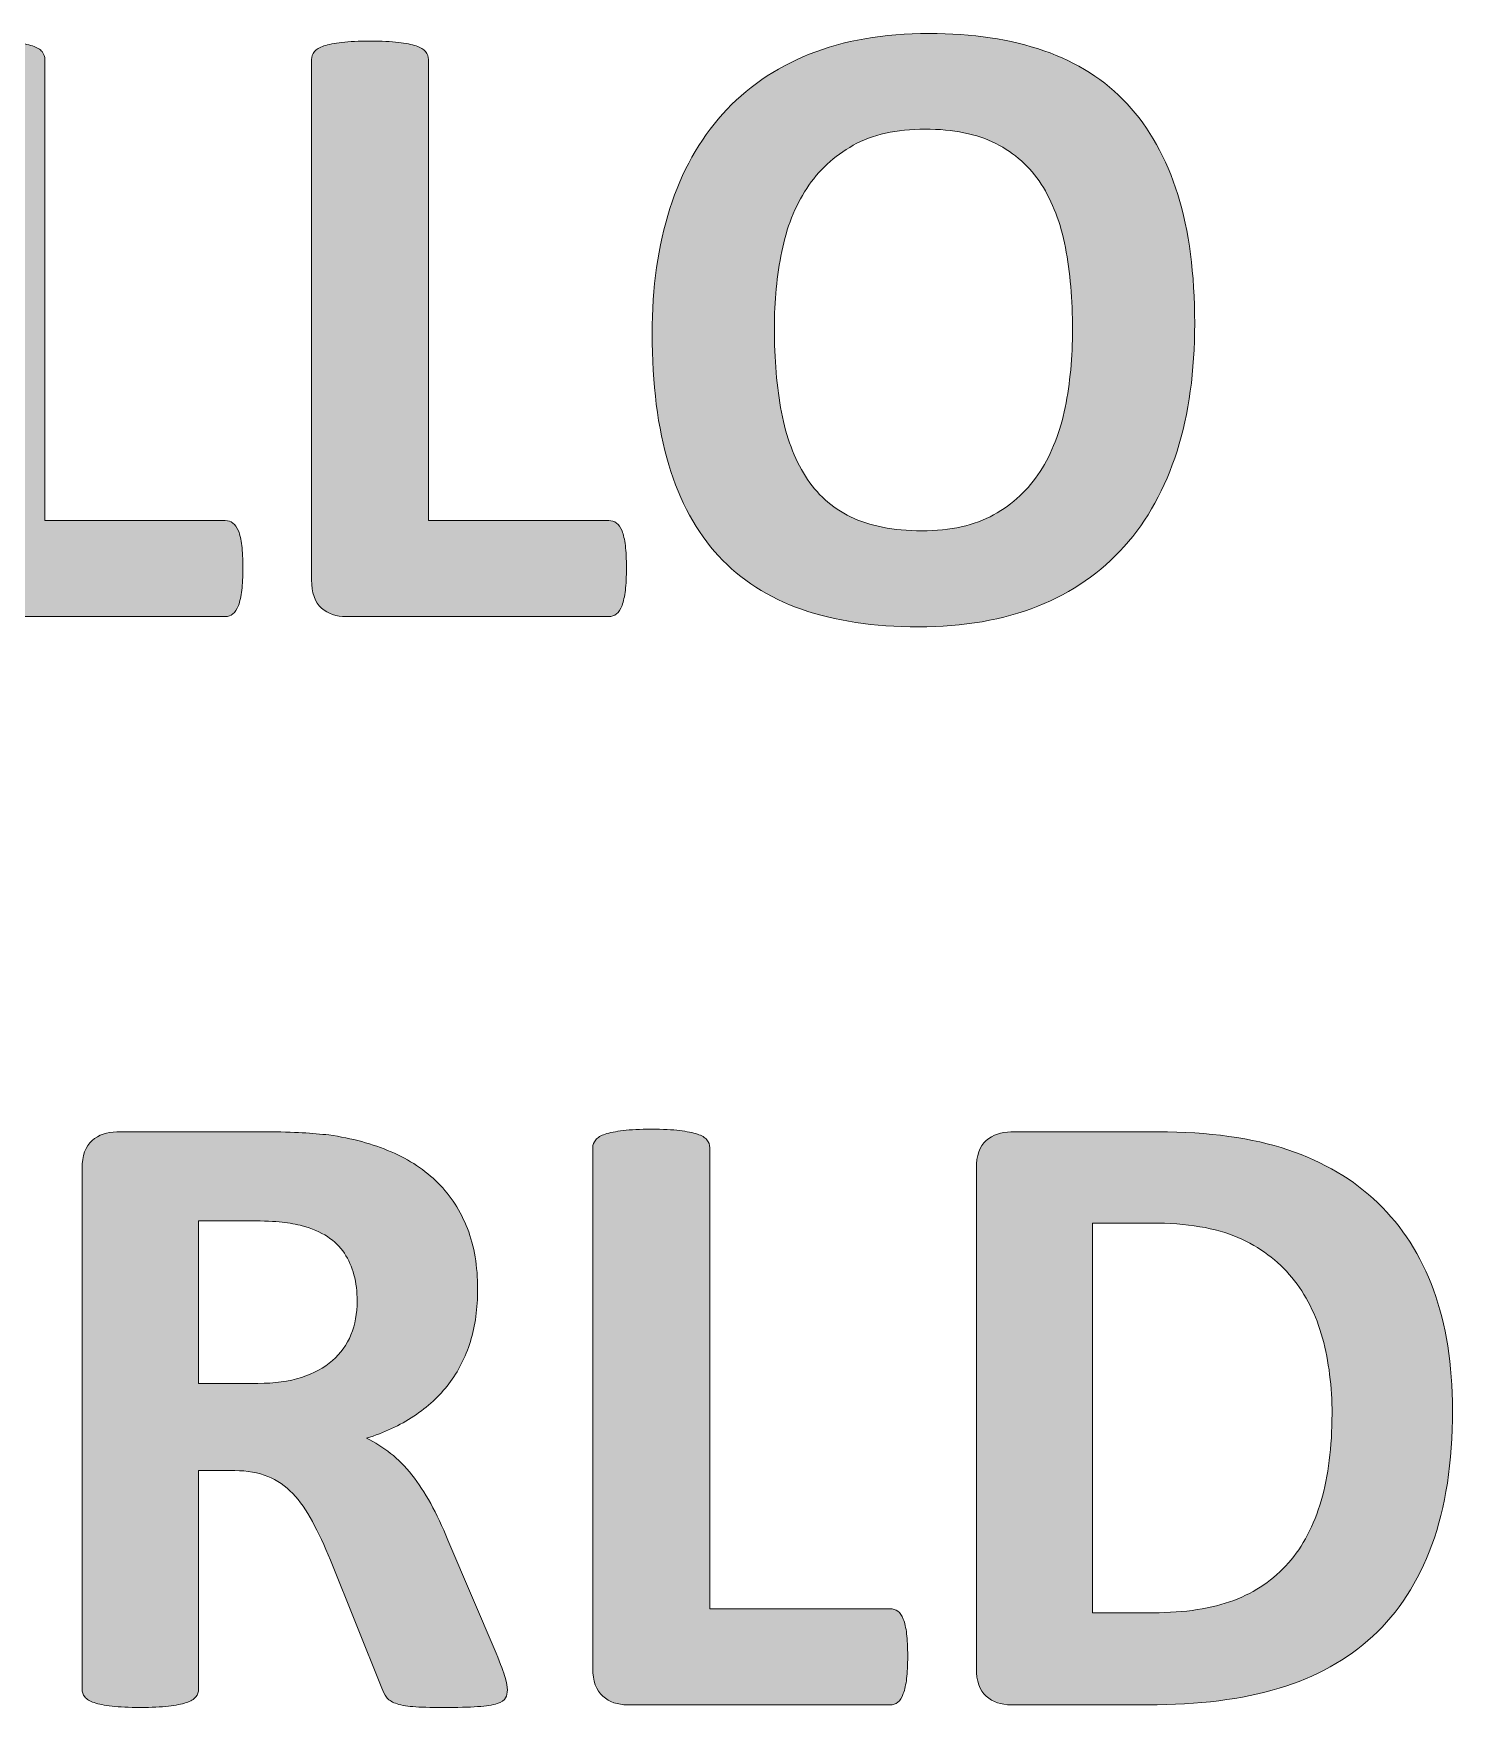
# Model space of a CAD drawing. Header units: inches. Extents: x 1 to 2.04, y -0.96 to -0.34.
# Drawn here: x 1.522 to 2.043, y -0.956 to -0.341 of the extents above; entities that cross this region are included whole.
import ezdxf

# ---------------------------------------------------------------- set-up
doc = ezdxf.new("R2010")
doc.units = ezdxf.units.IN
doc.header["$MEASUREMENT"] = 0
doc.layers.add('Layer 1', color=7, linetype='Continuous', lineweight=0)

# ---------------------------------------------------------------- blocks, each defined once
blk = doc.blocks.new('Block_0')
at = {"layer": 'Layer 1', "true_color": 0x231f20, "transparency": 33554687}
h = blk.add_hatch(color=250, dxfattribs=at)
h.dxf.hatch_style = 2
edge = h.paths.add_edge_path()
edge.add_spline(control_points=[(1.5987, -0.53729), (1.5987, -0.54054), (1.59856, -0.54328), (1.59829, -0.54551), (1.59802, -0.54773), (1.59762, -0.54957), (1.59707, -0.55104), (1.59653, -0.5525), (1.59585, -0.55356), (1.59504, -0.55421), (1.59422, -0.55486), (1.59328, -0.55519), (1.59219, -0.55519), (1.59219, -0.55519), (1.49567, -0.55519), (1.49567, -0.55519), (1.49209, -0.55519), (1.48908, -0.55413), (1.48664, -0.55202), (1.4842, -0.5499), (1.48298, -0.54645), (1.48298, -0.54168), (1.48298, -0.54168), (1.48298, -0.35044), (1.48298, -0.35044), (1.48298, -0.34935), (1.48333, -0.34838), (1.48404, -0.34751), (1.48474, -0.34664), (1.48591, -0.34593), (1.48754, -0.34539), (1.48916, -0.34485), (1.49136, -0.34441), (1.49413, -0.34409), (1.49689, -0.34376), (1.50034, -0.3436), (1.50446, -0.3436), (1.50869, -0.3436), (1.51217, -0.34376), (1.51488, -0.34409), (1.51759, -0.34441), (1.51976, -0.34485), (1.52139, -0.34539), (1.52302, -0.34593), (1.52418, -0.34664), (1.52489, -0.34751), (1.52559, -0.34838), (1.52595, -0.34935), (1.52595, -0.35044), (1.52595, -0.35044), (1.52595, -0.51987), (1.52595, -0.51987), (1.52595, -0.51987), (1.59219, -0.51987), (1.59219, -0.51987), (1.59328, -0.51987), (1.59422, -0.52017), (1.59504, -0.52077), (1.59585, -0.52136), (1.59653, -0.52234), (1.59707, -0.5237), (1.59762, -0.52505), (1.59802, -0.52684), (1.59829, -0.52907), (1.59856, -0.53129), (1.5987, -0.53403), (1.5987, -0.53729)], knot_values=[0, 0, 0, 0, 1, 1, 1, 2, 2, 2, 3, 3, 3, 4, 4, 4, 5, 5, 5, 6, 6, 6, 7, 7, 7, 8, 8, 8, 9, 9, 9, 10, 10, 10, 11, 11, 11, 12, 12, 12, 13, 13, 13, 14, 14, 14, 15, 15, 15, 16, 16, 16, 17, 17, 17, 18, 18, 18, 19, 19, 19, 20, 20, 20, 21, 21, 21, 22, 22, 22, 22], degree=3, periodic=0)
h = blk.add_hatch(color=250, dxfattribs=at)
h.dxf.hatch_style = 2
edge = h.paths.add_edge_path()
edge.add_spline(control_points=[(1.73965, -0.53729), (1.73965, -0.54054), (1.73952, -0.54328), (1.73924, -0.54551), (1.73897, -0.54773), (1.73857, -0.54957), (1.73802, -0.55104), (1.73748, -0.5525), (1.7368, -0.55356), (1.73599, -0.55421), (1.73518, -0.55486), (1.73423, -0.55519), (1.73314, -0.55519), (1.73314, -0.55519), (1.63662, -0.55519), (1.63662, -0.55519), (1.63304, -0.55519), (1.63003, -0.55413), (1.62759, -0.55202), (1.62515, -0.5499), (1.62393, -0.54645), (1.62393, -0.54168), (1.62393, -0.54168), (1.62393, -0.35044), (1.62393, -0.35044), (1.62393, -0.34935), (1.62428, -0.34838), (1.62499, -0.34751), (1.62569, -0.34664), (1.62686, -0.34593), (1.62849, -0.34539), (1.63011, -0.34485), (1.63231, -0.34441), (1.63508, -0.34409), (1.63784, -0.34376), (1.64129, -0.3436), (1.64541, -0.3436), (1.64964, -0.3436), (1.65312, -0.34376), (1.65583, -0.34409), (1.65854, -0.34441), (1.66071, -0.34485), (1.66234, -0.34539), (1.66397, -0.34593), (1.66513, -0.34664), (1.66584, -0.34751), (1.66654, -0.34838), (1.6669, -0.34935), (1.6669, -0.35044), (1.6669, -0.35044), (1.6669, -0.51987), (1.6669, -0.51987), (1.6669, -0.51987), (1.73314, -0.51987), (1.73314, -0.51987), (1.73423, -0.51987), (1.73518, -0.52017), (1.73599, -0.52077), (1.7368, -0.52136), (1.73748, -0.52234), (1.73802, -0.5237), (1.73857, -0.52505), (1.73897, -0.52684), (1.73924, -0.52907), (1.73952, -0.53129), (1.73965, -0.53403), (1.73965, -0.53729)], knot_values=[0, 0, 0, 0, 1, 1, 1, 2, 2, 2, 3, 3, 3, 4, 4, 4, 5, 5, 5, 6, 6, 6, 7, 7, 7, 8, 8, 8, 9, 9, 9, 10, 10, 10, 11, 11, 11, 12, 12, 12, 13, 13, 13, 14, 14, 14, 15, 15, 15, 16, 16, 16, 17, 17, 17, 18, 18, 18, 19, 19, 19, 20, 20, 20, 21, 21, 21, 22, 22, 22, 22], degree=3, periodic=0)
h = blk.add_hatch(color=250, dxfattribs=at)
h.dxf.hatch_style = 2
edge = h.paths.add_edge_path()
edge.add_spline(control_points=[(1.90355, -0.44972), (1.90355, -0.43865), (1.90268, -0.42859), (1.90095, -0.41953), (1.89921, -0.41047), (1.89625, -0.40271), (1.89208, -0.39625), (1.8879, -0.3898), (1.88234, -0.38481), (1.87539, -0.38128), (1.86845, -0.37775), (1.85977, -0.37599), (1.84935, -0.37599), (1.83883, -0.37599), (1.83004, -0.37797), (1.82298, -0.38193), (1.81593, -0.38589), (1.81023, -0.39118), (1.80589, -0.3978), (1.80155, -0.40442), (1.79849, -0.41215), (1.7967, -0.42099), (1.79491, -0.42984), (1.79401, -0.4392), (1.79401, -0.44907), (1.79401, -0.46057), (1.79488, -0.47091), (1.79662, -0.48008), (1.79835, -0.48924), (1.80128, -0.49708), (1.80541, -0.50359), (1.80953, -0.5101), (1.81506, -0.51507), (1.82201, -0.51849), (1.82895, -0.5219), (1.83769, -0.52361), (1.84821, -0.52361), (1.85874, -0.52361), (1.86753, -0.52166), (1.87458, -0.51775), (1.88163, -0.51385), (1.88733, -0.50853), (1.89167, -0.5018), (1.89601, -0.49508), (1.89907, -0.48724), (1.90087, -0.47829), (1.90266, -0.46933), (1.90355, -0.45981), (1.90355, -0.44972)], knot_values=[0, 0, 0, 0, 1, 1, 1, 2, 2, 2, 3, 3, 3, 4, 4, 4, 5, 5, 5, 6, 6, 6, 7, 7, 7, 8, 8, 8, 9, 9, 9, 10, 10, 10, 11, 11, 11, 12, 12, 12, 13, 13, 13, 14, 14, 14, 15, 15, 15, 16, 16, 16, 16], degree=3, periodic=0)
edge = h.paths.add_edge_path()
edge.add_spline(control_points=[(1.94847, -0.44744), (1.94847, -0.46491), (1.9463, -0.48054), (1.94196, -0.49432), (1.93762, -0.5081), (1.93117, -0.51979), (1.92259, -0.52939), (1.91402, -0.53899), (1.90342, -0.54632), (1.89077, -0.55136), (1.87813, -0.55641), (1.86351, -0.55893), (1.84691, -0.55893), (1.83053, -0.55893), (1.81623, -0.55679), (1.80402, -0.5525), (1.79182, -0.54822), (1.78164, -0.54168), (1.77351, -0.53289), (1.76537, -0.5241), (1.75926, -0.51293), (1.75519, -0.49936), (1.75113, -0.4858), (1.74909, -0.46974), (1.74909, -0.45119), (1.74909, -0.43415), (1.75126, -0.41882), (1.7556, -0.40521), (1.75994, -0.39159), (1.7664, -0.38), (1.77497, -0.37046), (1.78354, -0.36091), (1.79415, -0.35358), (1.80679, -0.34848), (1.81943, -0.34338), (1.83411, -0.34083), (1.85082, -0.34083), (1.86677, -0.34083), (1.88085, -0.34295), (1.89305, -0.34718), (1.90526, -0.35141), (1.91546, -0.35792), (1.92365, -0.36671), (1.93184, -0.3755), (1.93803, -0.3866), (1.94221, -0.4), (1.94638, -0.4134), (1.94847, -0.42921), (1.94847, -0.44744)], knot_values=[0, 0, 0, 0, 1, 1, 1, 2, 2, 2, 3, 3, 3, 4, 4, 4, 5, 5, 5, 6, 6, 6, 7, 7, 7, 8, 8, 8, 9, 9, 9, 10, 10, 10, 11, 11, 11, 12, 12, 12, 13, 13, 13, 14, 14, 14, 15, 15, 15, 16, 16, 16, 16], degree=3, periodic=0)
h = blk.add_hatch(color=250, dxfattribs=at)
h.dxf.hatch_style = 2
edge = h.paths.add_edge_path()
edge.add_spline(control_points=[(1.843, -0.93728), (1.843, -0.94054), (1.84287, -0.94328), (1.8426, -0.9455), (1.84233, -0.94773), (1.84192, -0.94957), (1.84138, -0.95104), (1.84083, -0.9525), (1.84016, -0.95356), (1.83934, -0.95421), (1.83853, -0.95486), (1.83758, -0.95519), (1.83649, -0.95519), (1.83649, -0.95519), (1.73998, -0.95519), (1.73998, -0.95519), (1.7364, -0.95519), (1.73338, -0.95413), (1.73094, -0.95201), (1.7285, -0.9499), (1.72728, -0.94645), (1.72728, -0.94168), (1.72728, -0.94168), (1.72728, -0.75043), (1.72728, -0.75043), (1.72728, -0.74935), (1.72763, -0.74837), (1.72834, -0.7475), (1.72904, -0.74664), (1.73021, -0.74593), (1.73184, -0.74539), (1.73347, -0.74485), (1.73566, -0.74441), (1.73843, -0.74409), (1.7412, -0.74376), (1.74464, -0.7436), (1.74877, -0.7436), (1.753, -0.7436), (1.75647, -0.74376), (1.75918, -0.74409), (1.7619, -0.74441), (1.76407, -0.74485), (1.76569, -0.74539), (1.76732, -0.74593), (1.76849, -0.74664), (1.76919, -0.7475), (1.7699, -0.74837), (1.77025, -0.74935), (1.77025, -0.75043), (1.77025, -0.75043), (1.77025, -0.91987), (1.77025, -0.91987), (1.77025, -0.91987), (1.83649, -0.91987), (1.83649, -0.91987), (1.83758, -0.91987), (1.83853, -0.92017), (1.83934, -0.92076), (1.84016, -0.92136), (1.84083, -0.92234), (1.84138, -0.92369), (1.84192, -0.92505), (1.84233, -0.92684), (1.8426, -0.92906), (1.84287, -0.93129), (1.843, -0.93403), (1.843, -0.93728)], knot_values=[0, 0, 0, 0, 1, 1, 1, 2, 2, 2, 3, 3, 3, 4, 4, 4, 5, 5, 5, 6, 6, 6, 7, 7, 7, 8, 8, 8, 9, 9, 9, 10, 10, 10, 11, 11, 11, 12, 12, 12, 13, 13, 13, 14, 14, 14, 15, 15, 15, 16, 16, 16, 17, 17, 17, 18, 18, 18, 19, 19, 19, 20, 20, 20, 21, 21, 21, 22, 22, 22, 22], degree=3, periodic=0)
h = blk.add_hatch(color=250, dxfattribs=at)
h.dxf.hatch_style = 2
edge = h.paths.add_edge_path()
edge.add_spline(control_points=[(1.64069, -0.80675), (1.64069, -0.7998), (1.63912, -0.79395), (1.63597, -0.78917), (1.63283, -0.7844), (1.62767, -0.78103), (1.62051, -0.77908), (1.61834, -0.77854), (1.61587, -0.7781), (1.6131, -0.77778), (1.61034, -0.77745), (1.60651, -0.77729), (1.60163, -0.77729), (1.60163, -0.77729), (1.58242, -0.77729), (1.58242, -0.77729), (1.58242, -0.77729), (1.58242, -0.83702), (1.58242, -0.83702), (1.58242, -0.83702), (1.60423, -0.83702), (1.60423, -0.83702), (1.61031, -0.83702), (1.61563, -0.83629), (1.62019, -0.83483), (1.62474, -0.83336), (1.62854, -0.8313), (1.63158, -0.82864), (1.63462, -0.82598), (1.6369, -0.82281), (1.63841, -0.81912), (1.63993, -0.81543), (1.64069, -0.81131), (1.64069, -0.80675)], knot_values=[0, 0, 0, 0, 1, 1, 1, 2, 2, 2, 3, 3, 3, 4, 4, 4, 5, 5, 5, 6, 6, 6, 7, 7, 7, 8, 8, 8, 9, 9, 9, 10, 10, 10, 11, 11, 11, 11], degree=3, periodic=0)
edge = h.paths.add_edge_path()
edge.add_spline(control_points=[(1.69587, -0.94965), (1.69587, -0.95085), (1.69565, -0.95185), (1.69522, -0.95266), (1.69478, -0.95348), (1.69375, -0.95416), (1.69213, -0.9547), (1.6905, -0.95524), (1.68811, -0.95562), (1.68496, -0.95584), (1.68182, -0.95605), (1.67753, -0.95616), (1.67211, -0.95616), (1.66755, -0.95616), (1.66391, -0.95605), (1.6612, -0.95584), (1.65849, -0.95562), (1.65634, -0.95521), (1.65477, -0.95462), (1.6532, -0.95402), (1.65209, -0.95326), (1.65144, -0.95234), (1.65078, -0.95142), (1.65024, -0.9503), (1.64981, -0.949), (1.64981, -0.949), (1.63093, -0.90196), (1.63093, -0.90196), (1.62865, -0.89665), (1.62642, -0.89193), (1.62425, -0.8878), (1.62208, -0.88368), (1.61967, -0.88024), (1.61701, -0.87747), (1.61435, -0.8747), (1.61129, -0.87261), (1.60782, -0.8712), (1.60434, -0.86979), (1.60033, -0.86909), (1.59577, -0.86909), (1.59577, -0.86909), (1.58242, -0.86909), (1.58242, -0.86909), (1.58242, -0.86909), (1.58242, -0.94933), (1.58242, -0.94933), (1.58242, -0.95041), (1.58207, -0.95139), (1.58137, -0.95226), (1.58066, -0.95312), (1.57949, -0.95383), (1.57787, -0.95437), (1.57624, -0.95492), (1.57407, -0.95535), (1.57136, -0.95567), (1.56864, -0.956), (1.56517, -0.95616), (1.56094, -0.95616), (1.55682, -0.95616), (1.55337, -0.956), (1.5506, -0.95567), (1.54784, -0.95535), (1.54564, -0.95492), (1.54401, -0.95437), (1.54239, -0.95383), (1.54125, -0.95312), (1.5406, -0.95226), (1.53994, -0.95139), (1.53962, -0.95041), (1.53962, -0.94933), (1.53962, -0.94933), (1.53962, -0.75808), (1.53962, -0.75808), (1.53962, -0.75331), (1.54084, -0.74986), (1.54328, -0.74775), (1.54572, -0.74563), (1.54873, -0.74457), (1.55231, -0.74457), (1.55231, -0.74457), (1.60684, -0.74457), (1.60684, -0.74457), (1.61237, -0.74457), (1.61693, -0.74468), (1.62051, -0.7449), (1.62409, -0.74512), (1.62735, -0.74539), (1.63028, -0.74571), (1.63874, -0.74691), (1.64636, -0.74897), (1.65314, -0.7519), (1.65993, -0.75483), (1.66568, -0.75865), (1.6704, -0.76337), (1.67512, -0.76809), (1.67872, -0.77368), (1.68122, -0.78014), (1.68372, -0.78659), (1.68496, -0.794), (1.68496, -0.80235), (1.68496, -0.80941), (1.68407, -0.81584), (1.68228, -0.82164), (1.68049, -0.82745), (1.67786, -0.83263), (1.67438, -0.83719), (1.67091, -0.84174), (1.66663, -0.8457), (1.66153, -0.84907), (1.65643, -0.85243), (1.65062, -0.85514), (1.64411, -0.8572), (1.64726, -0.85872), (1.65021, -0.86057), (1.65298, -0.86274), (1.65575, -0.86491), (1.65835, -0.86754), (1.66079, -0.87063), (1.66324, -0.87373), (1.66554, -0.87725), (1.66771, -0.88121), (1.66988, -0.88517), (1.672, -0.88965), (1.67406, -0.89464), (1.67406, -0.89464), (1.6918, -0.93614), (1.6918, -0.93614), (1.69343, -0.94027), (1.69451, -0.94328), (1.69505, -0.94518), (1.6956, -0.94708), (1.69587, -0.94857), (1.69587, -0.94965)], knot_values=[0, 0, 0, 0, 1, 1, 1, 2, 2, 2, 3, 3, 3, 4, 4, 4, 5, 5, 5, 6, 6, 6, 7, 7, 7, 8, 8, 8, 9, 9, 9, 10, 10, 10, 11, 11, 11, 12, 12, 12, 13, 13, 13, 14, 14, 14, 15, 15, 15, 16, 16, 16, 17, 17, 17, 18, 18, 18, 19, 19, 19, 20, 20, 20, 21, 21, 21, 22, 22, 22, 23, 23, 23, 24, 24, 24, 25, 25, 25, 26, 26, 26, 27, 27, 27, 28, 28, 28, 29, 29, 29, 30, 30, 30, 31, 31, 31, 32, 32, 32, 33, 33, 33, 34, 34, 34, 35, 35, 35, 36, 36, 36, 37, 37, 37, 38, 38, 38, 39, 39, 39, 40, 40, 40, 41, 41, 41, 42, 42, 42, 43, 43, 43, 44, 44, 44, 44], degree=3, periodic=0)
h = blk.add_hatch(color=250, dxfattribs=at)
h.dxf.hatch_style = 2
edge = h.paths.add_edge_path()
edge.add_spline(control_points=[(1.99893, -0.84825), (1.99893, -0.83827), (1.99776, -0.82899), (1.99543, -0.82042), (1.9931, -0.81185), (1.98935, -0.80442), (1.9842, -0.79812), (1.97904, -0.79183), (1.97243, -0.78692), (1.96434, -0.78339), (1.95626, -0.77987), (1.94565, -0.7781), (1.93252, -0.7781), (1.93252, -0.7781), (1.91088, -0.7781), (1.91088, -0.7781), (1.91088, -0.7781), (1.91088, -0.92133), (1.91088, -0.92133), (1.91088, -0.92133), (1.93317, -0.92133), (1.93317, -0.92133), (1.94489, -0.92133), (1.95477, -0.91981), (1.9628, -0.91678), (1.97083, -0.91374), (1.97753, -0.90915), (1.9829, -0.90302), (1.98827, -0.89689), (1.99228, -0.88927), (1.99494, -0.88015), (1.9976, -0.87104), (1.99893, -0.86041), (1.99893, -0.84825)], knot_values=[0, 0, 0, 0, 1, 1, 1, 2, 2, 2, 3, 3, 3, 4, 4, 4, 5, 5, 5, 6, 6, 6, 7, 7, 7, 8, 8, 8, 9, 9, 9, 10, 10, 10, 11, 11, 11, 11], degree=3, periodic=0)
edge = h.paths.add_edge_path()
edge.add_spline(control_points=[(2.0432, -0.84679), (2.0432, -0.8661), (2.04068, -0.88262), (2.03563, -0.89635), (2.03059, -0.91007), (2.02334, -0.92128), (2.0139, -0.92996), (2.00446, -0.93864), (1.99299, -0.94501), (1.97948, -0.94908), (1.96597, -0.95315), (1.94988, -0.95519), (1.93122, -0.95519), (1.93122, -0.95519), (1.88093, -0.95519), (1.88093, -0.95519), (1.87735, -0.95519), (1.87434, -0.95413), (1.87189, -0.95201), (1.86945, -0.9499), (1.86823, -0.94645), (1.86823, -0.94168), (1.86823, -0.94168), (1.86823, -0.75808), (1.86823, -0.75808), (1.86823, -0.75331), (1.86945, -0.74986), (1.87189, -0.74775), (1.87434, -0.74563), (1.87735, -0.74457), (1.88093, -0.74457), (1.88093, -0.74457), (1.93496, -0.74457), (1.93496, -0.74457), (1.95374, -0.74457), (1.96966, -0.74677), (1.98273, -0.75117), (1.99581, -0.75556), (2.00682, -0.76207), (2.01577, -0.7707), (2.02473, -0.77932), (2.03153, -0.78998), (2.0362, -0.80268), (2.04087, -0.81538), (2.0432, -0.83008), (2.0432, -0.84679)], knot_values=[0, 0, 0, 0, 1, 1, 1, 2, 2, 2, 3, 3, 3, 4, 4, 4, 5, 5, 5, 6, 6, 6, 7, 7, 7, 8, 8, 8, 9, 9, 9, 10, 10, 10, 11, 11, 11, 12, 12, 12, 13, 13, 13, 14, 14, 14, 15, 15, 15, 15], degree=3, periodic=0)
at = {"layer": 'Layer 1'}
for points, knots in [([(1.5987, -0.53729), (1.5987, -0.54054), (1.59856, -0.54328), (1.59829, -0.54551), (1.59802, -0.54773), (1.59762, -0.54957), (1.59707, -0.55104), (1.59653, -0.5525), (1.59585, -0.55356), (1.59504, -0.55421), (1.59422, -0.55486), (1.59328, -0.55519), (1.59219, -0.55519), (1.59219, -0.55519), (1.49567, -0.55519), (1.49567, -0.55519), (1.49209, -0.55519), (1.48908, -0.55413), (1.48664, -0.55202), (1.4842, -0.5499), (1.48298, -0.54645), (1.48298, -0.54168), (1.48298, -0.54168), (1.48298, -0.35044), (1.48298, -0.35044), (1.48298, -0.34935), (1.48333, -0.34838), (1.48404, -0.34751), (1.48474, -0.34664), (1.48591, -0.34593), (1.48754, -0.34539), (1.48916, -0.34485), (1.49136, -0.34441), (1.49413, -0.34409), (1.49689, -0.34376), (1.50034, -0.3436), (1.50446, -0.3436), (1.50869, -0.3436), (1.51217, -0.34376), (1.51488, -0.34409), (1.51759, -0.34441), (1.51976, -0.34485), (1.52139, -0.34539), (1.52302, -0.34593), (1.52418, -0.34664), (1.52489, -0.34751), (1.52559, -0.34838), (1.52595, -0.34935), (1.52595, -0.35044), (1.52595, -0.35044), (1.52595, -0.51987), (1.52595, -0.51987), (1.52595, -0.51987), (1.59219, -0.51987), (1.59219, -0.51987), (1.59328, -0.51987), (1.59422, -0.52017), (1.59504, -0.52077), (1.59585, -0.52136), (1.59653, -0.52234), (1.59707, -0.5237), (1.59762, -0.52505), (1.59802, -0.52684), (1.59829, -0.52907), (1.59856, -0.53129), (1.5987, -0.53403), (1.5987, -0.53729)], [0, 0, 0, 0, 1, 1, 1, 2, 2, 2, 3, 3, 3, 4, 4, 4, 5, 5, 5, 6, 6, 6, 7, 7, 7, 8, 8, 8, 9, 9, 9, 10, 10, 10, 11, 11, 11, 12, 12, 12, 13, 13, 13, 14, 14, 14, 15, 15, 15, 16, 16, 16, 17, 17, 17, 18, 18, 18, 19, 19, 19, 20, 20, 20, 21, 21, 21, 22, 22, 22, 22]), ([(1.73965, -0.53729), (1.73965, -0.54054), (1.73952, -0.54328), (1.73924, -0.54551), (1.73897, -0.54773), (1.73857, -0.54957), (1.73802, -0.55104), (1.73748, -0.5525), (1.7368, -0.55356), (1.73599, -0.55421), (1.73518, -0.55486), (1.73423, -0.55519), (1.73314, -0.55519), (1.73314, -0.55519), (1.63662, -0.55519), (1.63662, -0.55519), (1.63304, -0.55519), (1.63003, -0.55413), (1.62759, -0.55202), (1.62515, -0.5499), (1.62393, -0.54645), (1.62393, -0.54168), (1.62393, -0.54168), (1.62393, -0.35044), (1.62393, -0.35044), (1.62393, -0.34935), (1.62428, -0.34838), (1.62499, -0.34751), (1.62569, -0.34664), (1.62686, -0.34593), (1.62849, -0.34539), (1.63011, -0.34485), (1.63231, -0.34441), (1.63508, -0.34409), (1.63784, -0.34376), (1.64129, -0.3436), (1.64541, -0.3436), (1.64964, -0.3436), (1.65312, -0.34376), (1.65583, -0.34409), (1.65854, -0.34441), (1.66071, -0.34485), (1.66234, -0.34539), (1.66397, -0.34593), (1.66513, -0.34664), (1.66584, -0.34751), (1.66654, -0.34838), (1.6669, -0.34935), (1.6669, -0.35044), (1.6669, -0.35044), (1.6669, -0.51987), (1.6669, -0.51987), (1.6669, -0.51987), (1.73314, -0.51987), (1.73314, -0.51987), (1.73423, -0.51987), (1.73518, -0.52017), (1.73599, -0.52077), (1.7368, -0.52136), (1.73748, -0.52234), (1.73802, -0.5237), (1.73857, -0.52505), (1.73897, -0.52684), (1.73924, -0.52907), (1.73952, -0.53129), (1.73965, -0.53403), (1.73965, -0.53729)], [0, 0, 0, 0, 1, 1, 1, 2, 2, 2, 3, 3, 3, 4, 4, 4, 5, 5, 5, 6, 6, 6, 7, 7, 7, 8, 8, 8, 9, 9, 9, 10, 10, 10, 11, 11, 11, 12, 12, 12, 13, 13, 13, 14, 14, 14, 15, 15, 15, 16, 16, 16, 17, 17, 17, 18, 18, 18, 19, 19, 19, 20, 20, 20, 21, 21, 21, 22, 22, 22, 22]), ([(1.94847, -0.44744), (1.94847, -0.46491), (1.9463, -0.48054), (1.94196, -0.49432), (1.93762, -0.5081), (1.93117, -0.51979), (1.92259, -0.52939), (1.91402, -0.53899), (1.90342, -0.54632), (1.89077, -0.55136), (1.87813, -0.55641), (1.86351, -0.55893), (1.84691, -0.55893), (1.83053, -0.55893), (1.81623, -0.55679), (1.80402, -0.5525), (1.79182, -0.54822), (1.78164, -0.54168), (1.77351, -0.53289), (1.76537, -0.5241), (1.75926, -0.51293), (1.75519, -0.49936), (1.75113, -0.4858), (1.74909, -0.46974), (1.74909, -0.45119), (1.74909, -0.43415), (1.75126, -0.41882), (1.7556, -0.40521), (1.75994, -0.39159), (1.7664, -0.38), (1.77497, -0.37046), (1.78354, -0.36091), (1.79415, -0.35358), (1.80679, -0.34848), (1.81943, -0.34338), (1.83411, -0.34083), (1.85082, -0.34083), (1.86677, -0.34083), (1.88085, -0.34295), (1.89305, -0.34718), (1.90526, -0.35141), (1.91546, -0.35792), (1.92365, -0.36671), (1.93184, -0.3755), (1.93803, -0.3866), (1.94221, -0.4), (1.94638, -0.4134), (1.94847, -0.42921), (1.94847, -0.44744)], [0, 0, 0, 0, 1, 1, 1, 2, 2, 2, 3, 3, 3, 4, 4, 4, 5, 5, 5, 6, 6, 6, 7, 7, 7, 8, 8, 8, 9, 9, 9, 10, 10, 10, 11, 11, 11, 12, 12, 12, 13, 13, 13, 14, 14, 14, 15, 15, 15, 16, 16, 16, 16]), ([(1.90355, -0.44972), (1.90355, -0.43865), (1.90268, -0.42859), (1.90095, -0.41953), (1.89921, -0.41047), (1.89625, -0.40271), (1.89208, -0.39625), (1.8879, -0.3898), (1.88234, -0.38481), (1.87539, -0.38128), (1.86845, -0.37775), (1.85977, -0.37599), (1.84935, -0.37599), (1.83883, -0.37599), (1.83004, -0.37797), (1.82298, -0.38193), (1.81593, -0.38589), (1.81023, -0.39118), (1.80589, -0.3978), (1.80155, -0.40442), (1.79849, -0.41215), (1.7967, -0.42099), (1.79491, -0.42984), (1.79401, -0.4392), (1.79401, -0.44907), (1.79401, -0.46057), (1.79488, -0.47091), (1.79662, -0.48008), (1.79835, -0.48924), (1.80128, -0.49708), (1.80541, -0.50359), (1.80953, -0.5101), (1.81506, -0.51507), (1.82201, -0.51849), (1.82895, -0.5219), (1.83769, -0.52361), (1.84821, -0.52361), (1.85874, -0.52361), (1.86753, -0.52166), (1.87458, -0.51775), (1.88163, -0.51385), (1.88733, -0.50853), (1.89167, -0.5018), (1.89601, -0.49508), (1.89907, -0.48724), (1.90087, -0.47829), (1.90266, -0.46933), (1.90355, -0.45981), (1.90355, -0.44972)], [0, 0, 0, 0, 1, 1, 1, 2, 2, 2, 3, 3, 3, 4, 4, 4, 5, 5, 5, 6, 6, 6, 7, 7, 7, 8, 8, 8, 9, 9, 9, 10, 10, 10, 11, 11, 11, 12, 12, 12, 13, 13, 13, 14, 14, 14, 15, 15, 15, 16, 16, 16, 16]), ([(1.843, -0.93728), (1.843, -0.94054), (1.84287, -0.94328), (1.8426, -0.9455), (1.84233, -0.94773), (1.84192, -0.94957), (1.84138, -0.95104), (1.84083, -0.9525), (1.84016, -0.95356), (1.83934, -0.95421), (1.83853, -0.95486), (1.83758, -0.95519), (1.83649, -0.95519), (1.83649, -0.95519), (1.73998, -0.95519), (1.73998, -0.95519), (1.7364, -0.95519), (1.73338, -0.95413), (1.73094, -0.95201), (1.7285, -0.9499), (1.72728, -0.94645), (1.72728, -0.94168), (1.72728, -0.94168), (1.72728, -0.75043), (1.72728, -0.75043), (1.72728, -0.74935), (1.72763, -0.74837), (1.72834, -0.7475), (1.72904, -0.74664), (1.73021, -0.74593), (1.73184, -0.74539), (1.73347, -0.74485), (1.73566, -0.74441), (1.73843, -0.74409), (1.7412, -0.74376), (1.74464, -0.7436), (1.74877, -0.7436), (1.753, -0.7436), (1.75647, -0.74376), (1.75918, -0.74409), (1.7619, -0.74441), (1.76407, -0.74485), (1.76569, -0.74539), (1.76732, -0.74593), (1.76849, -0.74664), (1.76919, -0.7475), (1.7699, -0.74837), (1.77025, -0.74935), (1.77025, -0.75043), (1.77025, -0.75043), (1.77025, -0.91987), (1.77025, -0.91987), (1.77025, -0.91987), (1.83649, -0.91987), (1.83649, -0.91987), (1.83758, -0.91987), (1.83853, -0.92017), (1.83934, -0.92076), (1.84016, -0.92136), (1.84083, -0.92234), (1.84138, -0.92369), (1.84192, -0.92505), (1.84233, -0.92684), (1.8426, -0.92906), (1.84287, -0.93129), (1.843, -0.93403), (1.843, -0.93728)], [0, 0, 0, 0, 1, 1, 1, 2, 2, 2, 3, 3, 3, 4, 4, 4, 5, 5, 5, 6, 6, 6, 7, 7, 7, 8, 8, 8, 9, 9, 9, 10, 10, 10, 11, 11, 11, 12, 12, 12, 13, 13, 13, 14, 14, 14, 15, 15, 15, 16, 16, 16, 17, 17, 17, 18, 18, 18, 19, 19, 19, 20, 20, 20, 21, 21, 21, 22, 22, 22, 22]), ([(1.69587, -0.94965), (1.69587, -0.95085), (1.69565, -0.95185), (1.69522, -0.95266), (1.69478, -0.95348), (1.69375, -0.95416), (1.69213, -0.9547), (1.6905, -0.95524), (1.68811, -0.95562), (1.68496, -0.95584), (1.68182, -0.95605), (1.67753, -0.95616), (1.67211, -0.95616), (1.66755, -0.95616), (1.66391, -0.95605), (1.6612, -0.95584), (1.65849, -0.95562), (1.65634, -0.95521), (1.65477, -0.95462), (1.6532, -0.95402), (1.65209, -0.95326), (1.65144, -0.95234), (1.65078, -0.95142), (1.65024, -0.9503), (1.64981, -0.949), (1.64981, -0.949), (1.63093, -0.90196), (1.63093, -0.90196), (1.62865, -0.89665), (1.62642, -0.89193), (1.62425, -0.8878), (1.62208, -0.88368), (1.61967, -0.88024), (1.61701, -0.87747), (1.61435, -0.8747), (1.61129, -0.87261), (1.60782, -0.8712), (1.60434, -0.86979), (1.60033, -0.86909), (1.59577, -0.86909), (1.59577, -0.86909), (1.58242, -0.86909), (1.58242, -0.86909), (1.58242, -0.86909), (1.58242, -0.94933), (1.58242, -0.94933), (1.58242, -0.95041), (1.58207, -0.95139), (1.58137, -0.95226), (1.58066, -0.95312), (1.57949, -0.95383), (1.57787, -0.95437), (1.57624, -0.95492), (1.57407, -0.95535), (1.57136, -0.95567), (1.56864, -0.956), (1.56517, -0.95616), (1.56094, -0.95616), (1.55682, -0.95616), (1.55337, -0.956), (1.5506, -0.95567), (1.54784, -0.95535), (1.54564, -0.95492), (1.54401, -0.95437), (1.54239, -0.95383), (1.54125, -0.95312), (1.5406, -0.95226), (1.53994, -0.95139), (1.53962, -0.95041), (1.53962, -0.94933), (1.53962, -0.94933), (1.53962, -0.75808), (1.53962, -0.75808), (1.53962, -0.75331), (1.54084, -0.74986), (1.54328, -0.74775), (1.54572, -0.74563), (1.54873, -0.74457), (1.55231, -0.74457), (1.55231, -0.74457), (1.60684, -0.74457), (1.60684, -0.74457), (1.61237, -0.74457), (1.61693, -0.74468), (1.62051, -0.7449), (1.62409, -0.74512), (1.62735, -0.74539), (1.63028, -0.74571), (1.63874, -0.74691), (1.64636, -0.74897), (1.65314, -0.7519), (1.65993, -0.75483), (1.66568, -0.75865), (1.6704, -0.76337), (1.67512, -0.76809), (1.67872, -0.77368), (1.68122, -0.78014), (1.68372, -0.78659), (1.68496, -0.794), (1.68496, -0.80235), (1.68496, -0.80941), (1.68407, -0.81584), (1.68228, -0.82164), (1.68049, -0.82745), (1.67786, -0.83263), (1.67438, -0.83719), (1.67091, -0.84174), (1.66663, -0.8457), (1.66153, -0.84907), (1.65643, -0.85243), (1.65062, -0.85514), (1.64411, -0.8572), (1.64726, -0.85872), (1.65021, -0.86057), (1.65298, -0.86274), (1.65575, -0.86491), (1.65835, -0.86754), (1.66079, -0.87063), (1.66324, -0.87373), (1.66554, -0.87725), (1.66771, -0.88121), (1.66988, -0.88517), (1.672, -0.88965), (1.67406, -0.89464), (1.67406, -0.89464), (1.6918, -0.93614), (1.6918, -0.93614), (1.69343, -0.94027), (1.69451, -0.94328), (1.69505, -0.94518), (1.6956, -0.94708), (1.69587, -0.94857), (1.69587, -0.94965)], [0, 0, 0, 0, 1, 1, 1, 2, 2, 2, 3, 3, 3, 4, 4, 4, 5, 5, 5, 6, 6, 6, 7, 7, 7, 8, 8, 8, 9, 9, 9, 10, 10, 10, 11, 11, 11, 12, 12, 12, 13, 13, 13, 14, 14, 14, 15, 15, 15, 16, 16, 16, 17, 17, 17, 18, 18, 18, 19, 19, 19, 20, 20, 20, 21, 21, 21, 22, 22, 22, 23, 23, 23, 24, 24, 24, 25, 25, 25, 26, 26, 26, 27, 27, 27, 28, 28, 28, 29, 29, 29, 30, 30, 30, 31, 31, 31, 32, 32, 32, 33, 33, 33, 34, 34, 34, 35, 35, 35, 36, 36, 36, 37, 37, 37, 38, 38, 38, 39, 39, 39, 40, 40, 40, 41, 41, 41, 42, 42, 42, 43, 43, 43, 44, 44, 44, 44]), ([(2.0432, -0.84679), (2.0432, -0.8661), (2.04068, -0.88262), (2.03563, -0.89635), (2.03059, -0.91007), (2.02334, -0.92128), (2.0139, -0.92996), (2.00446, -0.93864), (1.99299, -0.94501), (1.97948, -0.94908), (1.96597, -0.95315), (1.94988, -0.95519), (1.93122, -0.95519), (1.93122, -0.95519), (1.88093, -0.95519), (1.88093, -0.95519), (1.87735, -0.95519), (1.87434, -0.95413), (1.87189, -0.95201), (1.86945, -0.9499), (1.86823, -0.94645), (1.86823, -0.94168), (1.86823, -0.94168), (1.86823, -0.75808), (1.86823, -0.75808), (1.86823, -0.75331), (1.86945, -0.74986), (1.87189, -0.74775), (1.87434, -0.74563), (1.87735, -0.74457), (1.88093, -0.74457), (1.88093, -0.74457), (1.93496, -0.74457), (1.93496, -0.74457), (1.95374, -0.74457), (1.96966, -0.74677), (1.98273, -0.75117), (1.99581, -0.75556), (2.00682, -0.76207), (2.01577, -0.7707), (2.02473, -0.77932), (2.03153, -0.78998), (2.0362, -0.80268), (2.04087, -0.81538), (2.0432, -0.83008), (2.0432, -0.84679)], [0, 0, 0, 0, 1, 1, 1, 2, 2, 2, 3, 3, 3, 4, 4, 4, 5, 5, 5, 6, 6, 6, 7, 7, 7, 8, 8, 8, 9, 9, 9, 10, 10, 10, 11, 11, 11, 12, 12, 12, 13, 13, 13, 14, 14, 14, 15, 15, 15, 15]), ([(1.64069, -0.80675), (1.64069, -0.7998), (1.63912, -0.79395), (1.63597, -0.78917), (1.63283, -0.7844), (1.62767, -0.78103), (1.62051, -0.77908), (1.61834, -0.77854), (1.61587, -0.7781), (1.6131, -0.77778), (1.61034, -0.77745), (1.60651, -0.77729), (1.60163, -0.77729), (1.60163, -0.77729), (1.58242, -0.77729), (1.58242, -0.77729), (1.58242, -0.77729), (1.58242, -0.83702), (1.58242, -0.83702), (1.58242, -0.83702), (1.60423, -0.83702), (1.60423, -0.83702), (1.61031, -0.83702), (1.61563, -0.83629), (1.62019, -0.83483), (1.62474, -0.83336), (1.62854, -0.8313), (1.63158, -0.82864), (1.63462, -0.82598), (1.6369, -0.82281), (1.63841, -0.81912), (1.63993, -0.81543), (1.64069, -0.81131), (1.64069, -0.80675)], [0, 0, 0, 0, 1, 1, 1, 2, 2, 2, 3, 3, 3, 4, 4, 4, 5, 5, 5, 6, 6, 6, 7, 7, 7, 8, 8, 8, 9, 9, 9, 10, 10, 10, 11, 11, 11, 11]), ([(1.99893, -0.84825), (1.99893, -0.83827), (1.99776, -0.82899), (1.99543, -0.82042), (1.9931, -0.81185), (1.98935, -0.80442), (1.9842, -0.79812), (1.97904, -0.79183), (1.97243, -0.78692), (1.96434, -0.78339), (1.95626, -0.77987), (1.94565, -0.7781), (1.93252, -0.7781), (1.93252, -0.7781), (1.91088, -0.7781), (1.91088, -0.7781), (1.91088, -0.7781), (1.91088, -0.92133), (1.91088, -0.92133), (1.91088, -0.92133), (1.93317, -0.92133), (1.93317, -0.92133), (1.94489, -0.92133), (1.95477, -0.91981), (1.9628, -0.91678), (1.97083, -0.91374), (1.97753, -0.90915), (1.9829, -0.90302), (1.98827, -0.89689), (1.99228, -0.88927), (1.99494, -0.88015), (1.9976, -0.87104), (1.99893, -0.86041), (1.99893, -0.84825)], [0, 0, 0, 0, 1, 1, 1, 2, 2, 2, 3, 3, 3, 4, 4, 4, 5, 5, 5, 6, 6, 6, 7, 7, 7, 8, 8, 8, 9, 9, 9, 10, 10, 10, 11, 11, 11, 11])]:
    blk.add_open_spline(points, degree=3, knots=knots, dxfattribs=at)

msp = doc.modelspace()

# ---------------------------------------------------------------- block references
at = {"layer": 'Layer 1'}
msp.add_blockref('Block_0', (0, 0), dxfattribs=at)

doc.saveas('drawing.dxf')
